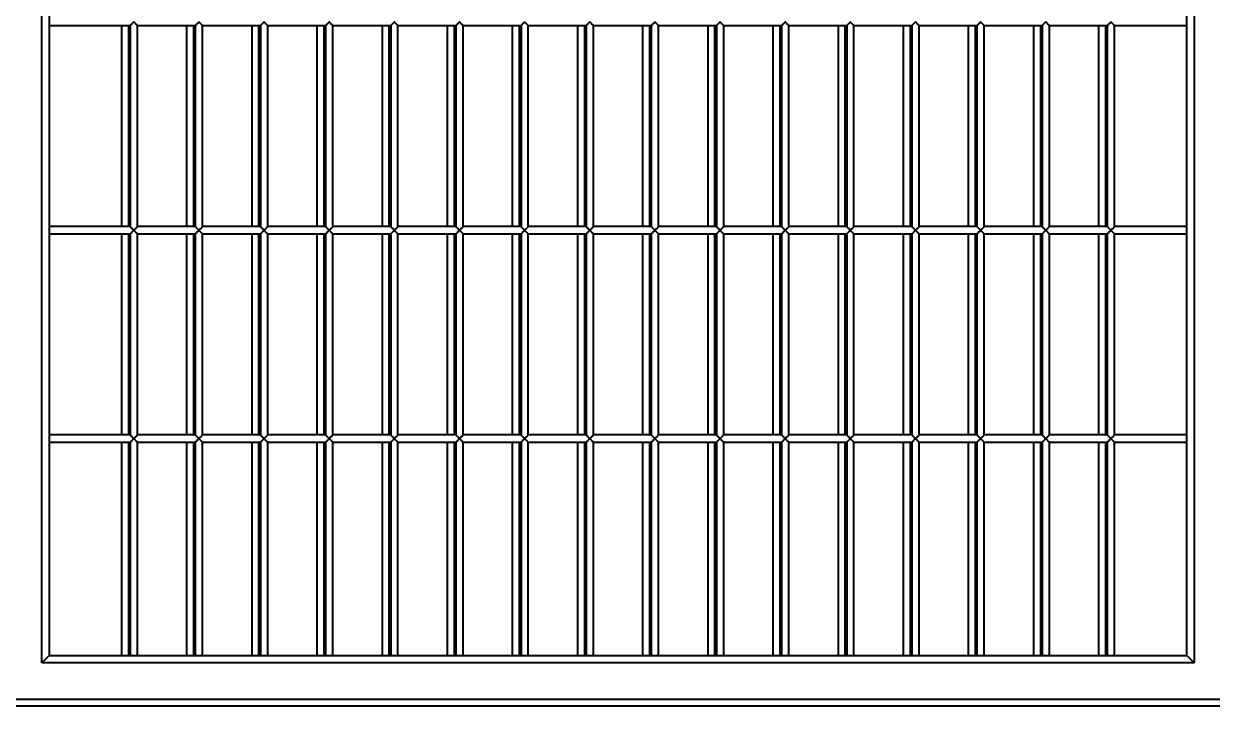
# Model space of a CAD drawing. Header units: millimetres. Extents: x 0 to 297, y 0 to 210.
# Drawn here: x 197.9 to 206.11, y 156.76 to 161.48 of the extents above; entities that cross this region are included whole.
import ezdxf

# ---------------------------------------------------------------- set-up
doc = ezdxf.new("R2010")
doc.units = ezdxf.units.MM
doc.layers.add('轮廓实线层', color=7, linetype='Continuous', lineweight=40)

msp = doc.modelspace()

# ---------------------------------------------------------------- linework, layer by layer
at = {"layer": '轮廓实线层', "color": 7, "linetype": 'Continuous', "lineweight": 40}
for p, q in [((198.0248, 157.0603), (198.0248, 174.4603)), ((198.0748, 174.4103), (198.0748, 157.1103)), ((205.9348, 157.1103), (205.9348, 174.4103)), ((205.9848, 174.4603), (205.9848, 157.0603)), ((198.0748, 161.4653), (198.6348, 161.4653)), ((198.5748, 161.4653), (198.5748, 160.0753)), ((198.6248, 160.0753), (198.6248, 161.4653)), ((198.6348, 161.4653), (198.6348, 160.0753)), ((198.6848, 160.0753), (198.6848, 161.4653)), ((198.6848, 161.4653), (199.0848, 161.4653)), ((199.0248, 161.4653), (199.0248, 160.0753)), ((199.0748, 160.0753), (199.0748, 161.4653)), ((199.0848, 161.4653), (199.0848, 160.0753)), ((199.1348, 160.0753), (199.1348, 161.4653)), ((199.1348, 161.4653), (199.5348, 161.4653)), ((199.4748, 161.4653), (199.4748, 160.0753)), ((199.5248, 160.0753), (199.5248, 161.4653)), ((199.5348, 161.4653), (199.5348, 160.0753)), ((199.5848, 160.0753), (199.5848, 161.4653)), ((199.5848, 161.4653), (199.9848, 161.4653)), ((199.9248, 161.4653), (199.9248, 160.0753)), ((199.9748, 160.0753), (199.9748, 161.4653)), ((199.9848, 161.4653), (199.9848, 160.0753)), ((200.0348, 160.0753), (200.0348, 161.4653)), ((200.0348, 161.4653), (200.4348, 161.4653)), ((200.3748, 161.4653), (200.3748, 160.0753)), ((200.4248, 160.0753), (200.4248, 161.4653)), ((200.4348, 161.4653), (200.4348, 160.0753)), ((200.4848, 160.0753), (200.4848, 161.4653)), ((200.4848, 161.4653), (200.8848, 161.4653)), ((200.8248, 161.4653), (200.8248, 160.0753)), ((200.8748, 160.0753), (200.8748, 161.4653)), ((200.8848, 161.4653), (200.8848, 160.0753)), ((200.9348, 160.0753), (200.9348, 161.4653)), ((200.9348, 161.4653), (201.3348, 161.4653)), ((201.2748, 161.4653), (201.2748, 160.0753)), ((201.3248, 160.0753), (201.3248, 161.4653)), ((201.3348, 161.4653), (201.3348, 160.0753)), ((201.3848, 160.0753), (201.3848, 161.4653)), ((201.3848, 161.4653), (201.7848, 161.4653)), ((201.7248, 161.4653), (201.7248, 160.0753)), ((201.7748, 160.0753), (201.7748, 161.4653)), ((201.7848, 161.4653), (201.7848, 160.0753)), ((201.8348, 160.0753), (201.8348, 161.4653)), ((201.8348, 161.4653), (202.2348, 161.4653)), ((202.1748, 161.4653), (202.1748, 160.0753)), ((202.2248, 160.0753), (202.2248, 161.4653)), ((202.2348, 161.4653), (202.2348, 160.0753)), ((202.2848, 161.4653), (202.2598, 161.4903)), ((202.2848, 160.0753), (202.2848, 161.4653)), ((202.2848, 161.4653), (202.6848, 161.4653)), ((202.6248, 161.4653), (202.6248, 160.0753)), ((202.6748, 160.0753), (202.6748, 161.4653)), ((202.6848, 161.4653), (202.6848, 160.0753)), ((202.7348, 160.0753), (202.7348, 161.4653)), ((202.7348, 161.4653), (203.1348, 161.4653)), ((203.0748, 161.4653), (203.0748, 160.0753)), ((203.1248, 160.0753), (203.1248, 161.4653)), ((203.1348, 161.4653), (203.1348, 160.0753)), ((203.1848, 160.0753), (203.1848, 161.4653)), ((203.1848, 161.4653), (203.5848, 161.4653)), ((203.5248, 161.4653), (203.5248, 160.0753)), ((203.5748, 160.0753), (203.5748, 161.4653)), ((203.5848, 161.4653), (203.5848, 160.0753)), ((203.6348, 161.4653), (203.6098, 161.4903)), ((203.6348, 160.0753), (203.6348, 161.4653)), ((203.6348, 161.4653), (204.0348, 161.4653)), ((203.9748, 161.4653), (203.9748, 160.0753)), ((204.0248, 160.0753), (204.0248, 161.4653)), ((204.0598, 161.4903), (204.0348, 161.4653)), ((204.0348, 161.4653), (204.0348, 160.0753)), ((204.0848, 160.0753), (204.0848, 161.4653)), ((204.0848, 161.4653), (204.4848, 161.4653)), ((204.4248, 161.4653), (204.4248, 160.0753)), ((204.4748, 160.0753), (204.4748, 161.4653)), ((204.4848, 161.4653), (204.4848, 160.0753)), ((204.5348, 160.0753), (204.5348, 161.4653)), ((204.5348, 161.4653), (204.9348, 161.4653)), ((204.8748, 161.4653), (204.8748, 160.0753)), ((204.9248, 160.0753), (204.9248, 161.4653)), ((204.9348, 161.4653), (204.9348, 160.0753)), ((204.9848, 160.0753), (204.9848, 161.4653)), ((204.9848, 161.4653), (205.3848, 161.4653)), ((205.3248, 161.4653), (205.3248, 160.0753)), ((205.3748, 160.0753), (205.3748, 161.4653)), ((205.3848, 161.4653), (205.3848, 160.0753)), ((205.4348, 161.4653), (205.4098, 161.4903)), ((205.4348, 161.4653), (205.9348, 161.4653)), ((205.4348, 160.0753), (205.4348, 161.4653)), ((198.6348, 160.0753), (198.0748, 160.0753)), ((198.0748, 160.0253), (198.6348, 160.0253)), ((198.5748, 160.0253), (198.5748, 158.6353)), ((198.6248, 158.6353), (198.6248, 160.0253)), ((198.6348, 160.0253), (198.6348, 158.6353)), ((199.0848, 160.0753), (198.6848, 160.0753)), ((198.6848, 158.6353), (198.6848, 160.0253)), ((198.6848, 160.0253), (199.0848, 160.0253)), ((199.0248, 160.0253), (199.0248, 158.6353)), ((199.0748, 158.6353), (199.0748, 160.0253)), ((199.0848, 160.0253), (199.0848, 158.6353)), ((199.5348, 160.0753), (199.1348, 160.0753)), ((199.1348, 158.6353), (199.1348, 160.0253)), ((199.1348, 160.0253), (199.5348, 160.0253)), ((199.4748, 160.0253), (199.4748, 158.6353)), ((199.5248, 158.6353), (199.5248, 160.0253)), ((199.5348, 160.0253), (199.5348, 158.6353)), ((199.9848, 160.0753), (199.5848, 160.0753)), ((199.5848, 158.6353), (199.5848, 160.0253)), ((199.5848, 160.0253), (199.9848, 160.0253)), ((199.9248, 160.0253), (199.9248, 158.6353)), ((199.9748, 158.6353), (199.9748, 160.0253)), ((199.9848, 160.0253), (199.9848, 158.6353)), ((200.4348, 160.0753), (200.0348, 160.0753)), ((200.0348, 158.6353), (200.0348, 160.0253)), ((200.0348, 160.0253), (200.4348, 160.0253)), ((200.3748, 160.0253), (200.3748, 158.6353)), ((200.4248, 158.6353), (200.4248, 160.0253)), ((200.4348, 160.0253), (200.4348, 158.6353)), ((200.8848, 160.0753), (200.4848, 160.0753)), ((200.4848, 158.6353), (200.4848, 160.0253)), ((200.4848, 160.0253), (200.8848, 160.0253)), ((200.8248, 160.0253), (200.8248, 158.6353)), ((200.8748, 158.6353), (200.8748, 160.0253)), ((200.8848, 160.0253), (200.8848, 158.6353)), ((200.9348, 160.0253), (200.9098, 160.0503)), ((201.3348, 160.0753), (200.9348, 160.0753)), ((200.9348, 158.6353), (200.9348, 160.0253)), ((200.9348, 160.0253), (201.3348, 160.0253)), ((201.2748, 160.0253), (201.2748, 158.6353)), ((201.3248, 158.6353), (201.3248, 160.0253)), ((201.3348, 160.0253), (201.3348, 158.6353)), ((201.7848, 160.0753), (201.3848, 160.0753)), ((201.3848, 158.6353), (201.3848, 160.0253)), ((201.3848, 160.0253), (201.7848, 160.0253)), ((201.7248, 160.0253), (201.7248, 158.6353)), ((201.7748, 158.6353), (201.7748, 160.0253)), ((201.7848, 160.0253), (201.7848, 158.6353)), ((202.2348, 160.0753), (201.8348, 160.0753)), ((201.8348, 158.6353), (201.8348, 160.0253)), ((201.8348, 160.0253), (202.2348, 160.0253)), ((202.1748, 160.0253), (202.1748, 158.6353)), ((202.2248, 158.6353), (202.2248, 160.0253)), ((202.2348, 160.0253), (202.2348, 158.6353)), ((202.6848, 160.0753), (202.2848, 160.0753)), ((202.2848, 158.6353), (202.2848, 160.0253)), ((202.2848, 160.0253), (202.6848, 160.0253)), ((202.6248, 160.0253), (202.6248, 158.6353)), ((202.6748, 158.6353), (202.6748, 160.0253)), ((202.6848, 160.0253), (202.6848, 158.6353)), ((203.1348, 160.0753), (202.7348, 160.0753)), ((202.7348, 158.6353), (202.7348, 160.0253)), ((202.7348, 160.0253), (203.1348, 160.0253)), ((203.0748, 160.0253), (203.0748, 158.6353)), ((203.1248, 158.6353), (203.1248, 160.0253)), ((203.1348, 160.0253), (203.1348, 158.6353)), ((203.5848, 160.0753), (203.1848, 160.0753)), ((203.1848, 158.6353), (203.1848, 160.0253)), ((203.1848, 160.0253), (203.5848, 160.0253)), ((203.5248, 160.0253), (203.5248, 158.6353)), ((203.5748, 158.6353), (203.5748, 160.0253)), ((203.5848, 160.0253), (203.5848, 158.6353)), ((204.0348, 160.0753), (203.6348, 160.0753)), ((203.6348, 158.6353), (203.6348, 160.0253)), ((203.6348, 160.0253), (204.0348, 160.0253)), ((203.9748, 160.0253), (203.9748, 158.6353)), ((204.0248, 158.6353), (204.0248, 160.0253)), ((204.0348, 160.0253), (204.0348, 158.6353)), ((204.4848, 160.0753), (204.0848, 160.0753)), ((204.0848, 158.6353), (204.0848, 160.0253)), ((204.0848, 160.0253), (204.4848, 160.0253)), ((204.4248, 160.0253), (204.4248, 158.6353)), ((204.4748, 158.6353), (204.4748, 160.0253)), ((204.4848, 160.0253), (204.4848, 158.6353)), ((204.9348, 160.0753), (204.5348, 160.0753)), ((204.5348, 158.6353), (204.5348, 160.0253)), ((204.5348, 160.0253), (204.9348, 160.0253)), ((204.8748, 160.0253), (204.8748, 158.6353)), ((204.9248, 158.6353), (204.9248, 160.0253)), ((204.9348, 160.0253), (204.9348, 158.6353)), ((205.3848, 160.0753), (204.9848, 160.0753)), ((204.9848, 158.6353), (204.9848, 160.0253)), ((204.9848, 160.0253), (205.3848, 160.0253)), ((205.3248, 160.0253), (205.3248, 158.6353)), ((205.3748, 158.6353), (205.3748, 160.0253)), ((205.3848, 160.0253), (205.3848, 158.6353)), ((205.9348, 160.0753), (205.4348, 160.0753)), ((205.4348, 160.0253), (205.9348, 160.0253)), ((205.4348, 158.6353), (205.4348, 160.0253)), ((198.6348, 158.6353), (198.0748, 158.6353)), ((199.0848, 158.6353), (198.6848, 158.6353)), ((199.0848, 158.6353), (199.1098, 158.6103)), ((199.5348, 158.6353), (199.1348, 158.6353)), ((199.5598, 158.6103), (199.5848, 158.6353)), ((199.9848, 158.6353), (199.5848, 158.6353)), ((199.9848, 158.6353), (200.0098, 158.6103)), ((200.4348, 158.6353), (200.0348, 158.6353)), ((200.8848, 158.6353), (200.4848, 158.6353)), ((201.3348, 158.6353), (200.9348, 158.6353)), ((201.7848, 158.6353), (201.3848, 158.6353)), ((202.2348, 158.6353), (201.8348, 158.6353)), ((202.6848, 158.6353), (202.2848, 158.6353)), ((203.1348, 158.6353), (202.7348, 158.6353)), ((203.5848, 158.6353), (203.1848, 158.6353)), ((204.0348, 158.6353), (203.6348, 158.6353)), ((204.4848, 158.6353), (204.0848, 158.6353)), ((204.9348, 158.6353), (204.5348, 158.6353)), ((205.3848, 158.6353), (204.9848, 158.6353)), ((205.9348, 158.6353), (205.4348, 158.6353)), ((198.0748, 158.5853), (198.6348, 158.5853)), ((198.5748, 158.5853), (198.5748, 157.1103)), ((198.6248, 157.1103), (198.6248, 158.5853)), ((198.6348, 158.5853), (198.6348, 157.1103)), ((198.6848, 157.1103), (198.6848, 158.5853)), ((198.6848, 158.5853), (199.0848, 158.5853)), ((199.0248, 158.5853), (199.0248, 157.1103)), ((199.0748, 157.1103), (199.0748, 158.5853)), ((199.0848, 158.5853), (199.0848, 157.1103)), ((199.1348, 157.1103), (199.1348, 158.5853)), ((199.1348, 158.5853), (199.5348, 158.5853)), ((199.4748, 158.5853), (199.4748, 157.1103)), ((199.5248, 157.1103), (199.5248, 158.5853)), ((199.5598, 158.6103), (199.5348, 158.5853)), ((199.5348, 158.5853), (199.5348, 157.1103)), ((199.5848, 157.1103), (199.5848, 158.5853)), ((199.5848, 158.5853), (199.9848, 158.5853)), ((199.9248, 158.5853), (199.9248, 157.1103)), ((199.9748, 157.1103), (199.9748, 158.5853)), ((199.9848, 158.5853), (199.9848, 157.1103)), ((200.0348, 158.5853), (200.0098, 158.6103)), ((200.0348, 157.1103), (200.0348, 158.5853)), ((200.0348, 158.5853), (200.4348, 158.5853)), ((200.3748, 158.5853), (200.3748, 157.1103)), ((200.4248, 157.1103), (200.4248, 158.5853)), ((200.4348, 158.5853), (200.4348, 157.1103)), ((200.4848, 157.1103), (200.4848, 158.5853)), ((200.4848, 158.5853), (200.8848, 158.5853)), ((200.8248, 158.5853), (200.8248, 157.1103)), ((200.8748, 157.1103), (200.8748, 158.5853)), ((200.8848, 158.5853), (200.8848, 157.1103)), ((200.9348, 157.1103), (200.9348, 158.5853)), ((200.9348, 158.5853), (201.3348, 158.5853)), ((201.2748, 158.5853), (201.2748, 157.1103)), ((201.3248, 157.1103), (201.3248, 158.5853)), ((201.3348, 158.5853), (201.3348, 157.1103)), ((201.3848, 157.1103), (201.3848, 158.5853)), ((201.3848, 158.5853), (201.7848, 158.5853)), ((201.7248, 158.5853), (201.7248, 157.1103)), ((201.7748, 157.1103), (201.7748, 158.5853)), ((201.7848, 158.5853), (201.7848, 157.1103)), ((201.8348, 157.1103), (201.8348, 158.5853)), ((201.8348, 158.5853), (202.2348, 158.5853)), ((202.1748, 158.5853), (202.1748, 157.1103)), ((202.2248, 157.1103), (202.2248, 158.5853)), ((202.2348, 158.5853), (202.2348, 157.1103)), ((202.2848, 157.1103), (202.2848, 158.5853)), ((202.2848, 158.5853), (202.6848, 158.5853)), ((202.6248, 158.5853), (202.6248, 157.1103)), ((202.6748, 157.1103), (202.6748, 158.5853)), ((202.6848, 158.5853), (202.6848, 157.1103)), ((202.7348, 157.1103), (202.7348, 158.5853)), ((202.7348, 158.5853), (203.1348, 158.5853)), ((203.0748, 158.5853), (203.0748, 157.1103)), ((203.1248, 157.1103), (203.1248, 158.5853)), ((203.1348, 158.5853), (203.1348, 157.1103)), ((203.1848, 157.1103), (203.1848, 158.5853)), ((203.1848, 158.5853), (203.5848, 158.5853)), ((203.5248, 158.5853), (203.5248, 157.1103)), ((203.5748, 157.1103), (203.5748, 158.5853)), ((203.5848, 158.5853), (203.5848, 157.1103)), ((203.6348, 157.1103), (203.6348, 158.5853)), ((203.6348, 158.5853), (204.0348, 158.5853)), ((203.9748, 158.5853), (203.9748, 157.1103)), ((204.0248, 157.1103), (204.0248, 158.5853)), ((204.0348, 158.5853), (204.0348, 157.1103)), ((204.0848, 157.1103), (204.0848, 158.5853)), ((204.0848, 158.5853), (204.4848, 158.5853)), ((204.4248, 158.5853), (204.4248, 157.1103)), ((204.4748, 157.1103), (204.4748, 158.5853)), ((204.4848, 158.5853), (204.4848, 157.1103)), ((204.5348, 157.1103), (204.5348, 158.5853)), ((204.5348, 158.5853), (204.9348, 158.5853)), ((204.8748, 158.5853), (204.8748, 157.1103)), ((204.9248, 157.1103), (204.9248, 158.5853)), ((204.9348, 158.5853), (204.9348, 157.1103)), ((204.9848, 157.1103), (204.9848, 158.5853)), ((204.9848, 158.5853), (205.3848, 158.5853)), ((205.3248, 158.5853), (205.3248, 157.1103)), ((205.3748, 157.1103), (205.3748, 158.5853)), ((205.3848, 158.5853), (205.3848, 157.1103)), ((205.4348, 158.5853), (205.9348, 158.5853)), ((205.4348, 157.1103), (205.4348, 158.5853)), ((205.9848, 157.0603), (198.0248, 157.0603)), ((198.0748, 157.1103), (205.9348, 157.1103)), ((206.2848, 156.7603), (197.7248, 156.7603)), ((197.7748, 156.8103), (206.2348, 156.8103))]:
    msp.add_line(p, q, dxfattribs=at)
at = {"layer": '轮廓实线层', "color": 7, "linetype": 'Continuous', "lineweight": 40, "flags": 128}
for points in [[(198.6598, 161.4903), (198.6555, 161.4859), (198.6513, 161.4817), (198.6473, 161.4778), (198.6438, 161.4742), (198.6407, 161.4711), (198.6382, 161.4686), (198.6363, 161.4668), (198.6352, 161.4656), (198.6348, 161.4653)], [(198.6848, 161.4653), (198.6847, 161.4654), (198.6839, 161.4662), (198.6822, 161.4679), (198.6798, 161.4703), (198.6767, 161.4734), (198.673, 161.4771), (198.6689, 161.4812), (198.6644, 161.4857), (198.6598, 161.4903)], [(199.1098, 161.4903), (199.1055, 161.4859), (199.1013, 161.4817), (199.0973, 161.4778), (199.0938, 161.4742), (199.0907, 161.4711), (199.0882, 161.4686), (199.0863, 161.4668), (199.0852, 161.4656), (199.0848, 161.4653)], [(199.1348, 161.4653), (199.1347, 161.4654), (199.1339, 161.4662), (199.1322, 161.4679), (199.1298, 161.4703), (199.1267, 161.4734), (199.123, 161.4771), (199.1189, 161.4812), (199.1144, 161.4857), (199.1098, 161.4903)], [(199.5598, 161.4903), (199.5555, 161.4859), (199.5513, 161.4817), (199.5473, 161.4778), (199.5438, 161.4742), (199.5407, 161.4711), (199.5382, 161.4686), (199.5363, 161.4668), (199.5352, 161.4656), (199.5348, 161.4653)], [(199.5848, 161.4653), (199.5847, 161.4654), (199.5839, 161.4662), (199.5822, 161.4679), (199.5798, 161.4703), (199.5767, 161.4734), (199.573, 161.4771), (199.5689, 161.4812), (199.5644, 161.4857), (199.5598, 161.4903)], [(200.0098, 161.4903), (200.0055, 161.4859), (200.0013, 161.4817), (199.9973, 161.4778), (199.9938, 161.4742), (199.9907, 161.4711), (199.9882, 161.4686), (199.9863, 161.4668), (199.9852, 161.4656), (199.9848, 161.4653)], [(200.0348, 161.4653), (200.0347, 161.4654), (200.0339, 161.4662), (200.0322, 161.4679), (200.0298, 161.4703), (200.0267, 161.4734), (200.023, 161.4771), (200.0189, 161.4812), (200.0144, 161.4857), (200.0098, 161.4903)], [(200.4598, 161.4903), (200.4555, 161.4859), (200.4513, 161.4817), (200.4473, 161.4778), (200.4438, 161.4742), (200.4407, 161.4711), (200.4382, 161.4686), (200.4363, 161.4668), (200.4352, 161.4656), (200.4348, 161.4653)], [(200.4848, 161.4653), (200.4847, 161.4654), (200.4839, 161.4662), (200.4822, 161.4679), (200.4798, 161.4703), (200.4767, 161.4734), (200.473, 161.4771), (200.4689, 161.4812), (200.4644, 161.4857), (200.4598, 161.4903)], [(200.9098, 161.4903), (200.9055, 161.4859), (200.9013, 161.4817), (200.8973, 161.4778), (200.8938, 161.4742), (200.8907, 161.4711), (200.8882, 161.4686), (200.8863, 161.4668), (200.8852, 161.4656), (200.8848, 161.4653)], [(200.9348, 161.4653), (200.9347, 161.4654), (200.9339, 161.4662), (200.9322, 161.4679), (200.9298, 161.4703), (200.9267, 161.4734), (200.923, 161.4771), (200.9189, 161.4812), (200.9144, 161.4857), (200.9098, 161.4903)], [(201.3598, 161.4903), (201.3555, 161.4859), (201.3513, 161.4817), (201.3473, 161.4778), (201.3438, 161.4742), (201.3407, 161.4711), (201.3382, 161.4686), (201.3363, 161.4668), (201.3352, 161.4656), (201.3348, 161.4653)], [(201.3848, 161.4653), (201.3847, 161.4654), (201.3839, 161.4662), (201.3822, 161.4679), (201.3798, 161.4703), (201.3767, 161.4734), (201.373, 161.4771), (201.3689, 161.4812), (201.3644, 161.4857), (201.3598, 161.4903)], [(201.8098, 161.4903), (201.8055, 161.4859), (201.8013, 161.4817), (201.7973, 161.4778), (201.7938, 161.4742), (201.7907, 161.4711), (201.7882, 161.4686), (201.7863, 161.4668), (201.7852, 161.4656), (201.7848, 161.4653)], [(201.8348, 161.4653), (201.8347, 161.4654), (201.8339, 161.4662), (201.8322, 161.4679), (201.8298, 161.4703), (201.8267, 161.4734), (201.823, 161.4771), (201.8189, 161.4812), (201.8144, 161.4857), (201.8098, 161.4903)], [(202.2598, 161.4903), (202.2555, 161.4859), (202.2513, 161.4817), (202.2473, 161.4778), (202.2438, 161.4742), (202.2407, 161.4711), (202.2382, 161.4686), (202.2363, 161.4668), (202.2352, 161.4656), (202.2348, 161.4653)], [(202.7098, 161.4903), (202.7055, 161.4859), (202.7013, 161.4817), (202.6973, 161.4778), (202.6938, 161.4742), (202.6907, 161.4711), (202.6882, 161.4686), (202.6863, 161.4668), (202.6852, 161.4656), (202.6848, 161.4653)], [(202.7348, 161.4653), (202.7347, 161.4654), (202.7339, 161.4662), (202.7322, 161.4679), (202.7298, 161.4703), (202.7267, 161.4734), (202.723, 161.4771), (202.7189, 161.4812), (202.7144, 161.4857), (202.7098, 161.4903)], [(203.1598, 161.4903), (203.1555, 161.4859), (203.1513, 161.4817), (203.1473, 161.4778), (203.1438, 161.4742), (203.1407, 161.4711), (203.1382, 161.4686), (203.1363, 161.4668), (203.1352, 161.4656), (203.1348, 161.4653)], [(203.1848, 161.4653), (203.1847, 161.4654), (203.1839, 161.4662), (203.1822, 161.4679), (203.1798, 161.4703), (203.1767, 161.4734), (203.173, 161.4771), (203.1689, 161.4812), (203.1644, 161.4857), (203.1598, 161.4903)], [(203.6098, 161.4903), (203.6055, 161.4859), (203.6013, 161.4817), (203.5973, 161.4778), (203.5938, 161.4742), (203.5907, 161.4711), (203.5882, 161.4686), (203.5863, 161.4668), (203.5852, 161.4656), (203.5848, 161.4653)], [(204.0848, 161.4653), (204.0847, 161.4654), (204.0839, 161.4662), (204.0822, 161.4679), (204.0798, 161.4703), (204.0767, 161.4734), (204.073, 161.4771), (204.0689, 161.4812), (204.0644, 161.4857), (204.0598, 161.4903)], [(204.5098, 161.4903), (204.5055, 161.4859), (204.5013, 161.4817), (204.4973, 161.4778), (204.4938, 161.4742), (204.4907, 161.4711), (204.4882, 161.4686), (204.4863, 161.4668), (204.4852, 161.4656), (204.4848, 161.4653)], [(204.5348, 161.4653), (204.5347, 161.4654), (204.5339, 161.4662), (204.5322, 161.4679), (204.5298, 161.4703), (204.5267, 161.4734), (204.523, 161.4771), (204.5189, 161.4812), (204.5144, 161.4857), (204.5098, 161.4903)], [(204.9598, 161.4903), (204.9555, 161.4859), (204.9513, 161.4817), (204.9473, 161.4778), (204.9438, 161.4742), (204.9407, 161.4711), (204.9382, 161.4686), (204.9363, 161.4668), (204.9352, 161.4656), (204.9348, 161.4653)], [(204.9848, 161.4653), (204.9847, 161.4654), (204.9839, 161.4662), (204.9822, 161.4679), (204.9798, 161.4703), (204.9767, 161.4734), (204.973, 161.4771), (204.9689, 161.4812), (204.9644, 161.4857), (204.9598, 161.4903)], [(205.4098, 161.4903), (205.4055, 161.4859), (205.4013, 161.4817), (205.3973, 161.4778), (205.3938, 161.4742), (205.3907, 161.4711), (205.3882, 161.4686), (205.3863, 161.4668), (205.3852, 161.4656), (205.3848, 161.4653)], [(198.6348, 160.0753), (198.6352, 160.0749), (198.6363, 160.0738), (198.6382, 160.0719), (198.6407, 160.0694), (198.6438, 160.0663), (198.6473, 160.0628), (198.6513, 160.0588), (198.6555, 160.0546), (198.6598, 160.0503)], [(198.6598, 160.0503), (198.6555, 160.0459), (198.6513, 160.0417), (198.6473, 160.0378), (198.6438, 160.0342), (198.6407, 160.0311), (198.6382, 160.0286), (198.6363, 160.0268), (198.6352, 160.0256), (198.6348, 160.0253)], [(198.6598, 160.0503), (198.6644, 160.0549), (198.6689, 160.0593), (198.673, 160.0634), (198.6767, 160.0671), (198.6798, 160.0702), (198.6822, 160.0726), (198.6839, 160.0743), (198.6847, 160.0752), (198.6848, 160.0753)], [(198.6848, 160.0253), (198.6847, 160.0254), (198.6839, 160.0262), (198.6822, 160.0279), (198.6798, 160.0303), (198.6767, 160.0334), (198.673, 160.0371), (198.6689, 160.0412), (198.6644, 160.0457), (198.6598, 160.0503)], [(199.0848, 160.0753), (199.0852, 160.0749), (199.0863, 160.0738), (199.0882, 160.0719), (199.0907, 160.0694), (199.0938, 160.0663), (199.0973, 160.0628), (199.1013, 160.0588), (199.1055, 160.0546), (199.1098, 160.0503)], [(199.1098, 160.0503), (199.1055, 160.0459), (199.1013, 160.0417), (199.0973, 160.0378), (199.0938, 160.0342), (199.0907, 160.0311), (199.0882, 160.0286), (199.0863, 160.0268), (199.0852, 160.0256), (199.0848, 160.0253)], [(199.1098, 160.0503), (199.1144, 160.0549), (199.1189, 160.0593), (199.123, 160.0634), (199.1267, 160.0671), (199.1298, 160.0702), (199.1322, 160.0726), (199.1339, 160.0743), (199.1347, 160.0752), (199.1348, 160.0753)], [(199.1348, 160.0253), (199.1347, 160.0254), (199.1339, 160.0262), (199.1322, 160.0279), (199.1298, 160.0303), (199.1267, 160.0334), (199.123, 160.0371), (199.1189, 160.0412), (199.1144, 160.0457), (199.1098, 160.0503)], [(199.5348, 160.0753), (199.5352, 160.0749), (199.5363, 160.0738), (199.5382, 160.0719), (199.5407, 160.0694), (199.5438, 160.0663), (199.5473, 160.0628), (199.5513, 160.0588), (199.5555, 160.0546), (199.5598, 160.0503)], [(199.5598, 160.0503), (199.5555, 160.0459), (199.5513, 160.0417), (199.5473, 160.0378), (199.5438, 160.0342), (199.5407, 160.0311), (199.5382, 160.0286), (199.5363, 160.0268), (199.5352, 160.0256), (199.5348, 160.0253)], [(199.5598, 160.0503), (199.5644, 160.0549), (199.5689, 160.0593), (199.573, 160.0634), (199.5767, 160.0671), (199.5798, 160.0702), (199.5822, 160.0726), (199.5839, 160.0743), (199.5847, 160.0752), (199.5848, 160.0753)], [(199.5848, 160.0253), (199.5847, 160.0254), (199.5839, 160.0262), (199.5822, 160.0279), (199.5798, 160.0303), (199.5767, 160.0334), (199.573, 160.0371), (199.5689, 160.0412), (199.5644, 160.0457), (199.5598, 160.0503)], [(199.9848, 160.0753), (199.9852, 160.0749), (199.9863, 160.0738), (199.9882, 160.0719), (199.9907, 160.0694), (199.9938, 160.0663), (199.9973, 160.0628), (200.0013, 160.0588), (200.0055, 160.0546), (200.0098, 160.0503)], [(200.0098, 160.0503), (200.0055, 160.0459), (200.0013, 160.0417), (199.9973, 160.0378), (199.9938, 160.0342), (199.9907, 160.0311), (199.9882, 160.0286), (199.9863, 160.0268), (199.9852, 160.0256), (199.9848, 160.0253)], [(200.0098, 160.0503), (200.0144, 160.0549), (200.0189, 160.0593), (200.023, 160.0634), (200.0267, 160.0671), (200.0298, 160.0702), (200.0322, 160.0726), (200.0339, 160.0743), (200.0347, 160.0752), (200.0348, 160.0753)], [(200.0348, 160.0253), (200.0347, 160.0254), (200.0339, 160.0262), (200.0322, 160.0279), (200.0298, 160.0303), (200.0267, 160.0334), (200.023, 160.0371), (200.0189, 160.0412), (200.0144, 160.0457), (200.0098, 160.0503)], [(200.4348, 160.0753), (200.4352, 160.0749), (200.4363, 160.0738), (200.4382, 160.0719), (200.4407, 160.0694), (200.4438, 160.0663), (200.4473, 160.0628), (200.4513, 160.0588), (200.4555, 160.0546), (200.4598, 160.0503)], [(200.4598, 160.0503), (200.4555, 160.0459), (200.4513, 160.0417), (200.4473, 160.0378), (200.4438, 160.0342), (200.4407, 160.0311), (200.4382, 160.0286), (200.4363, 160.0268), (200.4352, 160.0256), (200.4348, 160.0253)], [(200.4598, 160.0503), (200.4644, 160.0549), (200.4689, 160.0593), (200.473, 160.0634), (200.4767, 160.0671), (200.4798, 160.0702), (200.4822, 160.0726), (200.4839, 160.0743), (200.4847, 160.0752), (200.4848, 160.0753)], [(200.4848, 160.0253), (200.4847, 160.0254), (200.4839, 160.0262), (200.4822, 160.0279), (200.4798, 160.0303), (200.4767, 160.0334), (200.473, 160.0371), (200.4689, 160.0412), (200.4644, 160.0457), (200.4598, 160.0503)], [(200.8848, 160.0753), (200.8852, 160.0749), (200.8863, 160.0738), (200.8882, 160.0719), (200.8907, 160.0694), (200.8938, 160.0663), (200.8973, 160.0628), (200.9013, 160.0588), (200.9055, 160.0546), (200.9098, 160.0503)], [(200.9098, 160.0503), (200.9055, 160.0459), (200.9013, 160.0417), (200.8973, 160.0378), (200.8938, 160.0342), (200.8907, 160.0311), (200.8882, 160.0286), (200.8863, 160.0268), (200.8852, 160.0256), (200.8848, 160.0253)], [(200.9098, 160.0503), (200.9144, 160.0549), (200.9189, 160.0593), (200.923, 160.0634), (200.9267, 160.0671), (200.9298, 160.0702), (200.9322, 160.0726), (200.9339, 160.0743), (200.9347, 160.0752), (200.9348, 160.0753)], [(201.3348, 160.0753), (201.3352, 160.0749), (201.3363, 160.0738), (201.3382, 160.0719), (201.3407, 160.0694), (201.3438, 160.0663), (201.3473, 160.0628), (201.3513, 160.0588), (201.3555, 160.0546), (201.3598, 160.0503)], [(201.3598, 160.0503), (201.3555, 160.0459), (201.3513, 160.0417), (201.3473, 160.0378), (201.3438, 160.0342), (201.3407, 160.0311), (201.3382, 160.0286), (201.3363, 160.0268), (201.3352, 160.0256), (201.3348, 160.0253)], [(201.3598, 160.0503), (201.3644, 160.0549), (201.3689, 160.0593), (201.373, 160.0634), (201.3767, 160.0671), (201.3798, 160.0702), (201.3822, 160.0726), (201.3839, 160.0743), (201.3847, 160.0752), (201.3848, 160.0753)], [(201.3848, 160.0253), (201.3847, 160.0254), (201.3839, 160.0262), (201.3822, 160.0279), (201.3798, 160.0303), (201.3767, 160.0334), (201.373, 160.0371), (201.3689, 160.0412), (201.3644, 160.0457), (201.3598, 160.0503)], [(201.7848, 160.0753), (201.7852, 160.0749), (201.7863, 160.0738), (201.7882, 160.0719), (201.7907, 160.0694), (201.7938, 160.0663), (201.7973, 160.0628), (201.8013, 160.0588), (201.8055, 160.0546), (201.8098, 160.0503)], [(201.8098, 160.0503), (201.8055, 160.0459), (201.8013, 160.0417), (201.7973, 160.0378), (201.7938, 160.0342), (201.7907, 160.0311), (201.7882, 160.0286), (201.7863, 160.0268), (201.7852, 160.0256), (201.7848, 160.0253)], [(201.8098, 160.0503), (201.8144, 160.0549), (201.8189, 160.0593), (201.823, 160.0634), (201.8267, 160.0671), (201.8298, 160.0702), (201.8322, 160.0726), (201.8339, 160.0743), (201.8347, 160.0752), (201.8348, 160.0753)], [(201.8348, 160.0253), (201.8347, 160.0254), (201.8339, 160.0262), (201.8322, 160.0279), (201.8298, 160.0303), (201.8267, 160.0334), (201.823, 160.0371), (201.8189, 160.0412), (201.8144, 160.0457), (201.8098, 160.0503)], [(202.2348, 160.0753), (202.2352, 160.0749), (202.2363, 160.0738), (202.2382, 160.0719), (202.2407, 160.0694), (202.2438, 160.0663), (202.2473, 160.0628), (202.2513, 160.0588), (202.2555, 160.0546), (202.2598, 160.0503)], [(202.2598, 160.0503), (202.2555, 160.0459), (202.2513, 160.0417), (202.2473, 160.0378), (202.2438, 160.0342), (202.2407, 160.0311), (202.2382, 160.0286), (202.2363, 160.0268), (202.2352, 160.0256), (202.2348, 160.0253)], [(202.2598, 160.0503), (202.2644, 160.0549), (202.2689, 160.0593), (202.273, 160.0634), (202.2767, 160.0671), (202.2798, 160.0702), (202.2822, 160.0726), (202.2839, 160.0743), (202.2847, 160.0752), (202.2848, 160.0753)], [(202.2848, 160.0253), (202.2847, 160.0254), (202.2839, 160.0262), (202.2822, 160.0279), (202.2798, 160.0303), (202.2767, 160.0334), (202.273, 160.0371), (202.2689, 160.0412), (202.2644, 160.0457), (202.2598, 160.0503)], [(202.6848, 160.0753), (202.6852, 160.0749), (202.6863, 160.0738), (202.6882, 160.0719), (202.6907, 160.0694), (202.6938, 160.0663), (202.6973, 160.0628), (202.7013, 160.0588), (202.7055, 160.0546), (202.7098, 160.0503)], [(202.7098, 160.0503), (202.7055, 160.0459), (202.7013, 160.0417), (202.6973, 160.0378), (202.6938, 160.0342), (202.6907, 160.0311), (202.6882, 160.0286), (202.6863, 160.0268), (202.6852, 160.0256), (202.6848, 160.0253)], [(202.7098, 160.0503), (202.7144, 160.0549), (202.7189, 160.0593), (202.723, 160.0634), (202.7267, 160.0671), (202.7298, 160.0702), (202.7322, 160.0726), (202.7339, 160.0743), (202.7347, 160.0752), (202.7348, 160.0753)], [(202.7348, 160.0253), (202.7347, 160.0254), (202.7339, 160.0262), (202.7322, 160.0279), (202.7298, 160.0303), (202.7267, 160.0334), (202.723, 160.0371), (202.7189, 160.0412), (202.7144, 160.0457), (202.7098, 160.0503)], [(203.1348, 160.0753), (203.1352, 160.0749), (203.1363, 160.0738), (203.1382, 160.0719), (203.1407, 160.0694), (203.1438, 160.0663), (203.1473, 160.0628), (203.1513, 160.0588), (203.1555, 160.0546), (203.1598, 160.0503)], [(203.1598, 160.0503), (203.1555, 160.0459), (203.1513, 160.0417), (203.1473, 160.0378), (203.1438, 160.0342), (203.1407, 160.0311), (203.1382, 160.0286), (203.1363, 160.0268), (203.1352, 160.0256), (203.1348, 160.0253)], [(203.1598, 160.0503), (203.1644, 160.0549), (203.1689, 160.0593), (203.173, 160.0634), (203.1767, 160.0671), (203.1798, 160.0702), (203.1822, 160.0726), (203.1839, 160.0743), (203.1847, 160.0752), (203.1848, 160.0753)], [(203.1848, 160.0253), (203.1847, 160.0254), (203.1839, 160.0262), (203.1822, 160.0279), (203.1798, 160.0303), (203.1767, 160.0334), (203.173, 160.0371), (203.1689, 160.0412), (203.1644, 160.0457), (203.1598, 160.0503)], [(203.5848, 160.0753), (203.5852, 160.0749), (203.5863, 160.0738), (203.5882, 160.0719), (203.5907, 160.0694), (203.5938, 160.0663), (203.5973, 160.0628), (203.6013, 160.0588), (203.6055, 160.0546), (203.6098, 160.0503)], [(203.6098, 160.0503), (203.6055, 160.0459), (203.6013, 160.0417), (203.5973, 160.0378), (203.5938, 160.0342), (203.5907, 160.0311), (203.5882, 160.0286), (203.5863, 160.0268), (203.5852, 160.0256), (203.5848, 160.0253)], [(203.6098, 160.0503), (203.6144, 160.0549), (203.6189, 160.0593), (203.623, 160.0634), (203.6267, 160.0671), (203.6298, 160.0702), (203.6322, 160.0726), (203.6339, 160.0743), (203.6347, 160.0752), (203.6348, 160.0753)], [(203.6348, 160.0253), (203.6347, 160.0254), (203.6339, 160.0262), (203.6322, 160.0279), (203.6298, 160.0303), (203.6267, 160.0334), (203.623, 160.0371), (203.6189, 160.0412), (203.6144, 160.0457), (203.6098, 160.0503)], [(204.0348, 160.0753), (204.0352, 160.0749), (204.0363, 160.0738), (204.0382, 160.0719), (204.0407, 160.0694), (204.0438, 160.0663), (204.0473, 160.0628), (204.0513, 160.0588), (204.0555, 160.0546), (204.0598, 160.0503)], [(204.0598, 160.0503), (204.0555, 160.0459), (204.0513, 160.0417), (204.0473, 160.0378), (204.0438, 160.0342), (204.0407, 160.0311), (204.0382, 160.0286), (204.0363, 160.0268), (204.0352, 160.0256), (204.0348, 160.0253)], [(204.0598, 160.0503), (204.0644, 160.0549), (204.0689, 160.0593), (204.073, 160.0634), (204.0767, 160.0671), (204.0798, 160.0702), (204.0822, 160.0726), (204.0839, 160.0743), (204.0847, 160.0752), (204.0848, 160.0753)], [(204.0848, 160.0253), (204.0847, 160.0254), (204.0839, 160.0262), (204.0822, 160.0279), (204.0798, 160.0303), (204.0767, 160.0334), (204.073, 160.0371), (204.0689, 160.0412), (204.0644, 160.0457), (204.0598, 160.0503)], [(204.4848, 160.0753), (204.4852, 160.0749), (204.4863, 160.0738), (204.4882, 160.0719), (204.4907, 160.0694), (204.4938, 160.0663), (204.4973, 160.0628), (204.5013, 160.0588), (204.5055, 160.0546), (204.5098, 160.0503)], [(204.5098, 160.0503), (204.5055, 160.0459), (204.5013, 160.0417), (204.4973, 160.0378), (204.4938, 160.0342), (204.4907, 160.0311), (204.4882, 160.0286), (204.4863, 160.0268), (204.4852, 160.0256), (204.4848, 160.0253)], [(204.5098, 160.0503), (204.5144, 160.0549), (204.5189, 160.0593), (204.523, 160.0634), (204.5267, 160.0671), (204.5298, 160.0702), (204.5322, 160.0726), (204.5339, 160.0743), (204.5347, 160.0752), (204.5348, 160.0753)], [(204.5348, 160.0253), (204.5347, 160.0254), (204.5339, 160.0262), (204.5322, 160.0279), (204.5298, 160.0303), (204.5267, 160.0334), (204.523, 160.0371), (204.5189, 160.0412), (204.5144, 160.0457), (204.5098, 160.0503)], [(204.9348, 160.0753), (204.9352, 160.0749), (204.9363, 160.0738), (204.9382, 160.0719), (204.9407, 160.0694), (204.9438, 160.0663), (204.9473, 160.0628), (204.9513, 160.0588), (204.9555, 160.0546), (204.9598, 160.0503)], [(204.9598, 160.0503), (204.9555, 160.0459), (204.9513, 160.0417), (204.9473, 160.0378), (204.9438, 160.0342), (204.9407, 160.0311), (204.9382, 160.0286), (204.9363, 160.0268), (204.9352, 160.0256), (204.9348, 160.0253)], [(204.9598, 160.0503), (204.9644, 160.0549), (204.9689, 160.0593), (204.973, 160.0634), (204.9767, 160.0671), (204.9798, 160.0702), (204.9822, 160.0726), (204.9839, 160.0743), (204.9847, 160.0752), (204.9848, 160.0753)], [(204.9848, 160.0253), (204.9847, 160.0254), (204.9839, 160.0262), (204.9822, 160.0279), (204.9798, 160.0303), (204.9767, 160.0334), (204.973, 160.0371), (204.9689, 160.0412), (204.9644, 160.0457), (204.9598, 160.0503)], [(205.3848, 160.0753), (205.3852, 160.0749), (205.3863, 160.0738), (205.3882, 160.0719), (205.3907, 160.0694), (205.3938, 160.0663), (205.3973, 160.0628), (205.4013, 160.0588), (205.4055, 160.0546), (205.4098, 160.0503)], [(205.4098, 160.0503), (205.4055, 160.0459), (205.4013, 160.0417), (205.3973, 160.0378), (205.3938, 160.0342), (205.3907, 160.0311), (205.3882, 160.0286), (205.3863, 160.0268), (205.3852, 160.0256), (205.3848, 160.0253)], [(205.4098, 160.0503), (205.4144, 160.0549), (205.4189, 160.0593), (205.423, 160.0634), (205.4267, 160.0671), (205.4298, 160.0702), (205.4322, 160.0726), (205.4339, 160.0743), (205.4347, 160.0752), (205.4348, 160.0753)], [(205.4348, 160.0253), (205.4347, 160.0254), (205.4339, 160.0262), (205.4322, 160.0279), (205.4298, 160.0303), (205.4267, 160.0334), (205.423, 160.0371), (205.4189, 160.0412), (205.4144, 160.0457), (205.4098, 160.0503)], [(198.6348, 158.6353), (198.6352, 158.6349), (198.6363, 158.6338), (198.6382, 158.6319), (198.6407, 158.6294), (198.6438, 158.6263), (198.6473, 158.6228), (198.6513, 158.6188), (198.6555, 158.6146), (198.6598, 158.6103)], [(198.6598, 158.6103), (198.6644, 158.6149), (198.6689, 158.6193), (198.673, 158.6234), (198.6767, 158.6271), (198.6798, 158.6302), (198.6822, 158.6326), (198.6839, 158.6343), (198.6847, 158.6352), (198.6848, 158.6353)], [(199.1098, 158.6103), (199.1144, 158.6149), (199.1189, 158.6193), (199.123, 158.6234), (199.1267, 158.6271), (199.1298, 158.6302), (199.1322, 158.6326), (199.1339, 158.6343), (199.1347, 158.6352), (199.1348, 158.6353)], [(199.5348, 158.6353), (199.5352, 158.6349), (199.5363, 158.6338), (199.5382, 158.6319), (199.5407, 158.6294), (199.5438, 158.6263), (199.5473, 158.6228), (199.5513, 158.6188), (199.5555, 158.6146), (199.5598, 158.6103)], [(200.0098, 158.6103), (200.0144, 158.6149), (200.0189, 158.6193), (200.023, 158.6234), (200.0267, 158.6271), (200.0298, 158.6302), (200.0322, 158.6326), (200.0339, 158.6343), (200.0347, 158.6352), (200.0348, 158.6353)], [(200.4348, 158.6353), (200.4352, 158.6349), (200.4363, 158.6338), (200.4382, 158.6319), (200.4407, 158.6294), (200.4438, 158.6263), (200.4473, 158.6228), (200.4513, 158.6188), (200.4555, 158.6146), (200.4598, 158.6103)], [(200.4598, 158.6103), (200.4644, 158.6149), (200.4689, 158.6193), (200.473, 158.6234), (200.4767, 158.6271), (200.4798, 158.6302), (200.4822, 158.6326), (200.4839, 158.6343), (200.4847, 158.6352), (200.4848, 158.6353)], [(200.8848, 158.6353), (200.8852, 158.6349), (200.8863, 158.6338), (200.8882, 158.6319), (200.8907, 158.6294), (200.8938, 158.6263), (200.8973, 158.6228), (200.9013, 158.6188), (200.9055, 158.6146), (200.9098, 158.6103)], [(200.9098, 158.6103), (200.9144, 158.6149), (200.9189, 158.6193), (200.923, 158.6234), (200.9267, 158.6271), (200.9298, 158.6302), (200.9322, 158.6326), (200.9339, 158.6343), (200.9347, 158.6352), (200.9348, 158.6353)], [(201.3348, 158.6353), (201.3352, 158.6349), (201.3363, 158.6338), (201.3382, 158.6319), (201.3407, 158.6294), (201.3438, 158.6263), (201.3473, 158.6228), (201.3513, 158.6188), (201.3555, 158.6146), (201.3598, 158.6103)], [(201.3598, 158.6103), (201.3644, 158.6149), (201.3689, 158.6193), (201.373, 158.6234), (201.3767, 158.6271), (201.3798, 158.6302), (201.3822, 158.6326), (201.3839, 158.6343), (201.3847, 158.6352), (201.3848, 158.6353)], [(201.7848, 158.6353), (201.7852, 158.6349), (201.7863, 158.6338), (201.7882, 158.6319), (201.7907, 158.6294), (201.7938, 158.6263), (201.7973, 158.6228), (201.8013, 158.6188), (201.8055, 158.6146), (201.8098, 158.6103)], [(201.8098, 158.6103), (201.8144, 158.6149), (201.8189, 158.6193), (201.823, 158.6234), (201.8267, 158.6271), (201.8298, 158.6302), (201.8322, 158.6326), (201.8339, 158.6343), (201.8347, 158.6352), (201.8348, 158.6353)], [(202.2348, 158.6353), (202.2352, 158.6349), (202.2363, 158.6338), (202.2382, 158.6319), (202.2407, 158.6294), (202.2438, 158.6263), (202.2473, 158.6228), (202.2513, 158.6188), (202.2555, 158.6146), (202.2598, 158.6103)], [(202.2598, 158.6103), (202.2644, 158.6149), (202.2689, 158.6193), (202.273, 158.6234), (202.2767, 158.6271), (202.2798, 158.6302), (202.2822, 158.6326), (202.2839, 158.6343), (202.2847, 158.6352), (202.2848, 158.6353)], [(202.6848, 158.6353), (202.6852, 158.6349), (202.6863, 158.6338), (202.6882, 158.6319), (202.6907, 158.6294), (202.6938, 158.6263), (202.6973, 158.6228), (202.7013, 158.6188), (202.7055, 158.6146), (202.7098, 158.6103)], [(202.7098, 158.6103), (202.7144, 158.6149), (202.7189, 158.6193), (202.723, 158.6234), (202.7267, 158.6271), (202.7298, 158.6302), (202.7322, 158.6326), (202.7339, 158.6343), (202.7347, 158.6352), (202.7348, 158.6353)], [(203.1348, 158.6353), (203.1352, 158.6349), (203.1363, 158.6338), (203.1382, 158.6319), (203.1407, 158.6294), (203.1438, 158.6263), (203.1473, 158.6228), (203.1513, 158.6188), (203.1555, 158.6146), (203.1598, 158.6103)], [(203.1598, 158.6103), (203.1644, 158.6149), (203.1689, 158.6193), (203.173, 158.6234), (203.1767, 158.6271), (203.1798, 158.6302), (203.1822, 158.6326), (203.1839, 158.6343), (203.1847, 158.6352), (203.1848, 158.6353)], [(203.5848, 158.6353), (203.5852, 158.6349), (203.5863, 158.6338), (203.5882, 158.6319), (203.5907, 158.6294), (203.5938, 158.6263), (203.5973, 158.6228), (203.6013, 158.6188), (203.6055, 158.6146), (203.6098, 158.6103)], [(203.6098, 158.6103), (203.6144, 158.6149), (203.6189, 158.6193), (203.623, 158.6234), (203.6267, 158.6271), (203.6298, 158.6302), (203.6322, 158.6326), (203.6339, 158.6343), (203.6347, 158.6352), (203.6348, 158.6353)], [(204.0348, 158.6353), (204.0352, 158.6349), (204.0363, 158.6338), (204.0382, 158.6319), (204.0407, 158.6294), (204.0438, 158.6263), (204.0473, 158.6228), (204.0513, 158.6188), (204.0555, 158.6146), (204.0598, 158.6103)], [(204.0598, 158.6103), (204.0644, 158.6149), (204.0689, 158.6193), (204.073, 158.6234), (204.0767, 158.6271), (204.0798, 158.6302), (204.0822, 158.6326), (204.0839, 158.6343), (204.0847, 158.6352), (204.0848, 158.6353)], [(204.4848, 158.6353), (204.4852, 158.6349), (204.4863, 158.6338), (204.4882, 158.6319), (204.4907, 158.6294), (204.4938, 158.6263), (204.4973, 158.6228), (204.5013, 158.6188), (204.5055, 158.6146), (204.5098, 158.6103)], [(204.5098, 158.6103), (204.5144, 158.6149), (204.5189, 158.6193), (204.523, 158.6234), (204.5267, 158.6271), (204.5298, 158.6302), (204.5322, 158.6326), (204.5339, 158.6343), (204.5347, 158.6352), (204.5348, 158.6353)], [(204.9348, 158.6353), (204.9352, 158.6349), (204.9363, 158.6338), (204.9382, 158.6319), (204.9407, 158.6294), (204.9438, 158.6263), (204.9473, 158.6228), (204.9513, 158.6188), (204.9555, 158.6146), (204.9598, 158.6103)], [(204.9598, 158.6103), (204.9644, 158.6149), (204.9689, 158.6193), (204.973, 158.6234), (204.9767, 158.6271), (204.9798, 158.6302), (204.9822, 158.6326), (204.9839, 158.6343), (204.9847, 158.6352), (204.9848, 158.6353)], [(205.3848, 158.6353), (205.3852, 158.6349), (205.3863, 158.6338), (205.3882, 158.6319), (205.3907, 158.6294), (205.3938, 158.6263), (205.3973, 158.6228), (205.4013, 158.6188), (205.4055, 158.6146), (205.4098, 158.6103)], [(205.4098, 158.6103), (205.4144, 158.6149), (205.4189, 158.6193), (205.423, 158.6234), (205.4267, 158.6271), (205.4298, 158.6302), (205.4322, 158.6326), (205.4339, 158.6343), (205.4347, 158.6352), (205.4348, 158.6353)], [(198.6598, 158.6103), (198.6555, 158.6059), (198.6513, 158.6017), (198.6473, 158.5978), (198.6438, 158.5942), (198.6407, 158.5911), (198.6382, 158.5886), (198.6363, 158.5868), (198.6352, 158.5856), (198.6348, 158.5853)], [(198.6848, 158.5853), (198.6847, 158.5854), (198.6839, 158.5862), (198.6822, 158.5879), (198.6798, 158.5903), (198.6767, 158.5934), (198.673, 158.5971), (198.6689, 158.6012), (198.6644, 158.6057), (198.6598, 158.6103)], [(199.1098, 158.6103), (199.1055, 158.6059), (199.1013, 158.6017), (199.0973, 158.5978), (199.0938, 158.5942), (199.0907, 158.5911), (199.0882, 158.5886), (199.0863, 158.5868), (199.0852, 158.5856), (199.0848, 158.5853)], [(199.1348, 158.5853), (199.1347, 158.5854), (199.1339, 158.5862), (199.1322, 158.5879), (199.1298, 158.5903), (199.1267, 158.5934), (199.123, 158.5971), (199.1189, 158.6012), (199.1144, 158.6057), (199.1098, 158.6103)], [(199.5848, 158.5853), (199.5847, 158.5854), (199.5839, 158.5862), (199.5822, 158.5879), (199.5798, 158.5903), (199.5767, 158.5934), (199.573, 158.5971), (199.5689, 158.6012), (199.5644, 158.6057), (199.5598, 158.6103)], [(200.0098, 158.6103), (200.0055, 158.6059), (200.0013, 158.6017), (199.9973, 158.5978), (199.9938, 158.5942), (199.9907, 158.5911), (199.9882, 158.5886), (199.9863, 158.5868), (199.9852, 158.5856), (199.9848, 158.5853)], [(200.4598, 158.6103), (200.4555, 158.6059), (200.4513, 158.6017), (200.4473, 158.5978), (200.4438, 158.5942), (200.4407, 158.5911), (200.4382, 158.5886), (200.4363, 158.5868), (200.4352, 158.5856), (200.4348, 158.5853)], [(200.4848, 158.5853), (200.4847, 158.5854), (200.4839, 158.5862), (200.4822, 158.5879), (200.4798, 158.5903), (200.4767, 158.5934), (200.473, 158.5971), (200.4689, 158.6012), (200.4644, 158.6057), (200.4598, 158.6103)], [(200.9098, 158.6103), (200.9055, 158.6059), (200.9013, 158.6017), (200.8973, 158.5978), (200.8938, 158.5942), (200.8907, 158.5911), (200.8882, 158.5886), (200.8863, 158.5868), (200.8852, 158.5856), (200.8848, 158.5853)], [(200.9348, 158.5853), (200.9347, 158.5854), (200.9339, 158.5862), (200.9322, 158.5879), (200.9298, 158.5903), (200.9267, 158.5934), (200.923, 158.5971), (200.9189, 158.6012), (200.9144, 158.6057), (200.9098, 158.6103)], [(201.3598, 158.6103), (201.3555, 158.6059), (201.3513, 158.6017), (201.3473, 158.5978), (201.3438, 158.5942), (201.3407, 158.5911), (201.3382, 158.5886), (201.3363, 158.5868), (201.3352, 158.5856), (201.3348, 158.5853)], [(201.3848, 158.5853), (201.3847, 158.5854), (201.3839, 158.5862), (201.3822, 158.5879), (201.3798, 158.5903), (201.3767, 158.5934), (201.373, 158.5971), (201.3689, 158.6012), (201.3644, 158.6057), (201.3598, 158.6103)], [(201.8098, 158.6103), (201.8055, 158.6059), (201.8013, 158.6017), (201.7973, 158.5978), (201.7938, 158.5942), (201.7907, 158.5911), (201.7882, 158.5886), (201.7863, 158.5868), (201.7852, 158.5856), (201.7848, 158.5853)], [(201.8348, 158.5853), (201.8347, 158.5854), (201.8339, 158.5862), (201.8322, 158.5879), (201.8298, 158.5903), (201.8267, 158.5934), (201.823, 158.5971), (201.8189, 158.6012), (201.8144, 158.6057), (201.8098, 158.6103)], [(202.2598, 158.6103), (202.2555, 158.6059), (202.2513, 158.6017), (202.2473, 158.5978), (202.2438, 158.5942), (202.2407, 158.5911), (202.2382, 158.5886), (202.2363, 158.5868), (202.2352, 158.5856), (202.2348, 158.5853)], [(202.2848, 158.5853), (202.2847, 158.5854), (202.2839, 158.5862), (202.2822, 158.5879), (202.2798, 158.5903), (202.2767, 158.5934), (202.273, 158.5971), (202.2689, 158.6012), (202.2644, 158.6057), (202.2598, 158.6103)], [(202.7098, 158.6103), (202.7055, 158.6059), (202.7013, 158.6017), (202.6973, 158.5978), (202.6938, 158.5942), (202.6907, 158.5911), (202.6882, 158.5886), (202.6863, 158.5868), (202.6852, 158.5856), (202.6848, 158.5853)], [(202.7348, 158.5853), (202.7347, 158.5854), (202.7339, 158.5862), (202.7322, 158.5879), (202.7298, 158.5903), (202.7267, 158.5934), (202.723, 158.5971), (202.7189, 158.6012), (202.7144, 158.6057), (202.7098, 158.6103)], [(203.1598, 158.6103), (203.1555, 158.6059), (203.1513, 158.6017), (203.1473, 158.5978), (203.1438, 158.5942), (203.1407, 158.5911), (203.1382, 158.5886), (203.1363, 158.5868), (203.1352, 158.5856), (203.1348, 158.5853)], [(203.1848, 158.5853), (203.1847, 158.5854), (203.1839, 158.5862), (203.1822, 158.5879), (203.1798, 158.5903), (203.1767, 158.5934), (203.173, 158.5971), (203.1689, 158.6012), (203.1644, 158.6057), (203.1598, 158.6103)], [(203.6098, 158.6103), (203.6055, 158.6059), (203.6013, 158.6017), (203.5973, 158.5978), (203.5938, 158.5942), (203.5907, 158.5911), (203.5882, 158.5886), (203.5863, 158.5868), (203.5852, 158.5856), (203.5848, 158.5853)], [(203.6348, 158.5853), (203.6347, 158.5854), (203.6339, 158.5862), (203.6322, 158.5879), (203.6298, 158.5903), (203.6267, 158.5934), (203.623, 158.5971), (203.6189, 158.6012), (203.6144, 158.6057), (203.6098, 158.6103)], [(204.0598, 158.6103), (204.0555, 158.6059), (204.0513, 158.6017), (204.0473, 158.5978), (204.0438, 158.5942), (204.0407, 158.5911), (204.0382, 158.5886), (204.0363, 158.5868), (204.0352, 158.5856), (204.0348, 158.5853)], [(204.0848, 158.5853), (204.0847, 158.5854), (204.0839, 158.5862), (204.0822, 158.5879), (204.0798, 158.5903), (204.0767, 158.5934), (204.073, 158.5971), (204.0689, 158.6012), (204.0644, 158.6057), (204.0598, 158.6103)], [(204.5098, 158.6103), (204.5055, 158.6059), (204.5013, 158.6017), (204.4973, 158.5978), (204.4938, 158.5942), (204.4907, 158.5911), (204.4882, 158.5886), (204.4863, 158.5868), (204.4852, 158.5856), (204.4848, 158.5853)], [(204.5348, 158.5853), (204.5347, 158.5854), (204.5339, 158.5862), (204.5322, 158.5879), (204.5298, 158.5903), (204.5267, 158.5934), (204.523, 158.5971), (204.5189, 158.6012), (204.5144, 158.6057), (204.5098, 158.6103)], [(204.9598, 158.6103), (204.9555, 158.6059), (204.9513, 158.6017), (204.9473, 158.5978), (204.9438, 158.5942), (204.9407, 158.5911), (204.9382, 158.5886), (204.9363, 158.5868), (204.9352, 158.5856), (204.9348, 158.5853)], [(204.9848, 158.5853), (204.9847, 158.5854), (204.9839, 158.5862), (204.9822, 158.5879), (204.9798, 158.5903), (204.9767, 158.5934), (204.973, 158.5971), (204.9689, 158.6012), (204.9644, 158.6057), (204.9598, 158.6103)], [(205.4098, 158.6103), (205.4055, 158.6059), (205.4013, 158.6017), (205.3973, 158.5978), (205.3938, 158.5942), (205.3907, 158.5911), (205.3882, 158.5886), (205.3863, 158.5868), (205.3852, 158.5856), (205.3848, 158.5853)], [(205.4348, 158.5853), (205.4347, 158.5854), (205.4339, 158.5862), (205.4322, 158.5879), (205.4298, 158.5903), (205.4267, 158.5934), (205.423, 158.5971), (205.4189, 158.6012), (205.4144, 158.6057), (205.4098, 158.6103)], [(198.0748, 157.1103), (198.0739, 157.1093), (198.071, 157.1065), (198.0664, 157.1018), (198.0602, 157.0956), (198.0526, 157.088), (198.044, 157.0794), (198.0346, 157.07), (198.0248, 157.0603)], [(205.9848, 157.0603), (205.9751, 157.07), (205.9657, 157.0794), (205.957, 157.088), (205.9495, 157.0956), (205.9432, 157.1018), (205.9386, 157.1065), (205.9358, 157.1093), (205.9348, 157.1103)]]:
    msp.add_lwpolyline(points, dxfattribs=at)

doc.saveas('drawing.dxf')
